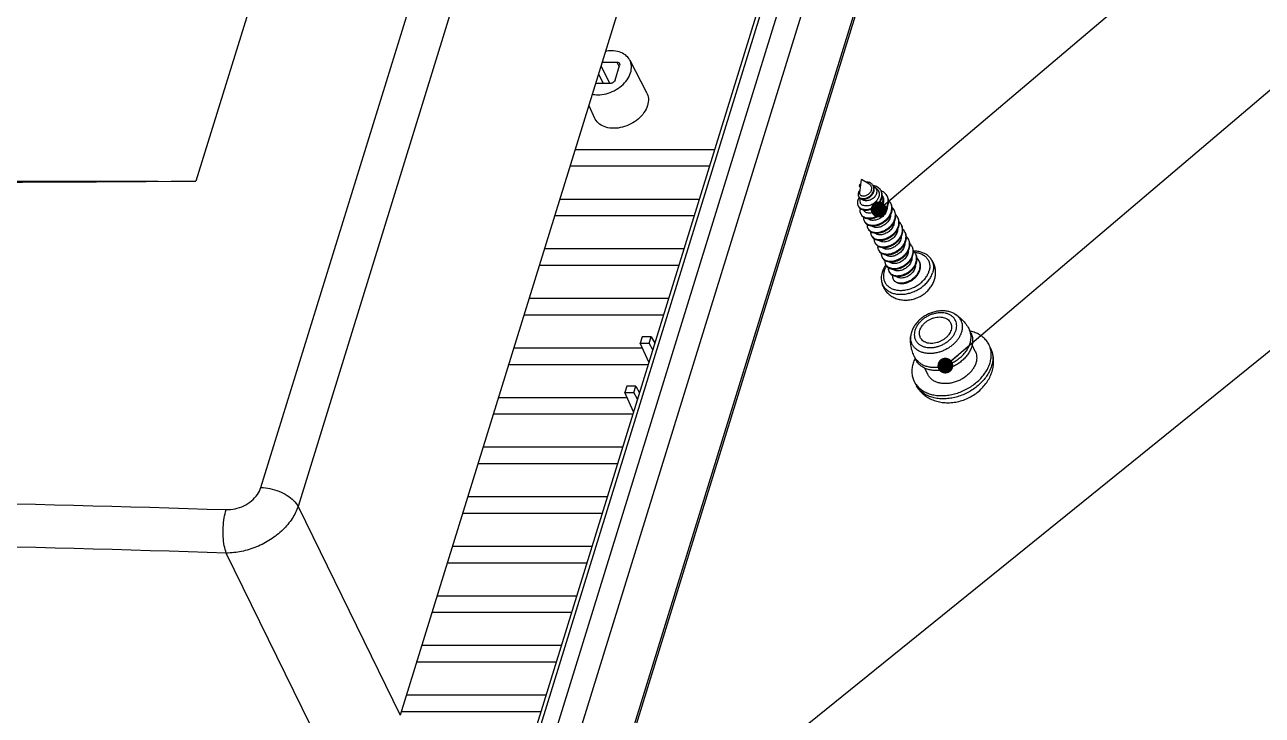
# Model space of a CAD drawing. Extents: x 3002 to 3805, y -1490 to -963.
# Drawn here: x 3200.7 to 3318, y -1424.8 to -1359.4 of the extents above; entities that cross this region are included whole.
import ezdxf

# ---------------------------------------------------------------- set-up
doc = ezdxf.new("R2010")
doc.units = 0
doc.header["$LTSCALE"] = 30.734
doc.layers.get('0').update_dxf_attribs({"linetype": 'CONTINUOUS'})
doc.layers.add('3_ALL_AXES', color=7, linetype='CONTINUOUS')
doc.layers.add('6', color=7, linetype='CONTINUOUS')
doc.layers.add('dim', color=3, linetype='CONTINUOUS', lineweight=9)
doc.styles.get("Standard").update_dxf_attribs({"font": 'txt', "width": 0.8})
doc.dimstyles.get("Standard").update_dxf_attribs({"dimtxt": 0.15625, "dimasz": 0.1875, "dimexe": 0.18, "dimexo": 0.0625, "dimgap": 0.09, "dimtad": 0, "dimtih": 1, "dimtoh": 1, "dimdsep": 46, "dimtxsty": 'Standard', "dimcen": 0.09, "dimadec": 0, "dimazin": 0, "dimtp": 0.01, "dimtm": 0.01, "dimtfac": 1, "dimtofl": 0, "dimtmove": 0, "dimatfit": 3, "dimfxl": 1, "dimtolj": 1, "dimarcsym": 0})

msp = doc.modelspace()

# ---------------------------------------------------------------- linework, layer by layer
at = {"color": 7, "linetype": 'Continuous'}
for p, q in [((3223.098, -1403.22), (3251.291, -1311.989)), ((3254.806, -1313.787), (3226.614, -1405.018)), ((3234.177, -1318.392), (3216.936, -1374.184)), ((3268.602, -1320.315), (3236.309, -1424.816)), ((3069.502, -1374.184), (3213.373, -1374.184)), ((3279.957, -1374.549), (3279.811, -1374.619)), ((3279.811, -1374.619), (3279.846, -1374.689)), ((3279.846, -1374.689), (3279.935, -1374.718)), ((3281.167, -1374.701), (3281.133, -1374.631)), ((3279.736, -1375.622), (3279.77, -1375.692)), ((3279.69, -1376.506), (3279.725, -1376.576)), ((3281.427, -1376.081), (3281.628, -1376.286)), ((3281.56, -1376.951), (3281.787, -1377.338)), ((3281.628, -1376.286), (3281.662, -1376.356)), ((3279.94, -1377.266), (3279.975, -1377.336)), ((3280.276, -1377.95), (3280.31, -1378.02)), ((3281.787, -1377.338), (3281.821, -1377.408)), ((3280.611, -1378.634), (3280.646, -1378.704)), ((3280.947, -1379.318), (3280.981, -1379.388)), ((3281.282, -1380.002), (3281.317, -1380.072)), ((3281.618, -1380.685), (3281.652, -1380.755)), ((3281.953, -1381.369), (3281.988, -1381.439)), ((3282.289, -1382.053), (3282.323, -1382.123)), ((3282.625, -1382.737), (3282.659, -1382.807)), ((3290.401, -1388.596), (3290.249, -1388.285)), ((3290.805, -1390.326), (3290.504, -1389.713)), ((3292.273, -1390.049), (3292.129, -1389.734)), ((3285.194, -1391.151), (3285.042, -1390.84)), ((3286.316, -1392.529), (3286.018, -1391.922)), ((3285.198, -1393.521), (3285.038, -1393.214)), ((3226.614, -1405.018), (3236.309, -1424.816)), ((3229.57, -1429.357), (3219.816, -1409.44))]:
    msp.add_line(p, q, dxfattribs=at)
for centre, radius, start, end in [((3280.944, -1375.887), 1.286, 81.49501, 81.99094), ((3280.619, -1374.884), 0.573, 19.48513, 26.14623), ((3280.945, -1375.878), 1.277, 80.83077, 81.49519), ((3280.607, -1374.888), 0.585, 18.45919, 19.51208), ((3280.969, -1375.235), 0.561, 57.09451, 59.69395), ((3281.393, -1376.342), 1.329, 68.81039, 69.00514), ((3281.395, -1376.339), 1.326, 68.63693, 68.81038), ((3281.146, -1375.468), 0.811, 20.63259, 26.12429), ((3281.404, -1376.316), 1.301, 65.90739, 68.64498), ((3281.483, -1375.825), 0.58, 18.43051, 26.1056), ((3281.599, -1376.042), 0.96, 21.48565, 26.12378), ((3280.183, -1376.265), 0.548, 206.09182, 214.10364), ((3281.929, -1376.715), 0.972, 21.53967, 26.11604), ((3282.275, -1377.393), 0.959, 21.52962, 26.14331), ((3280.493, -1376.996), 0.616, 206.09832, 212.48306), ((3280.489, -1376.998), 0.611, 212.49552, 213.24659), ((3280.823, -1377.682), 0.609, 206.11107, 213.34394), ((3282.607, -1378.079), 0.964, 21.90747, 26.15873), ((3282.612, -1378.077), 0.958, 21.55709, 21.90292), ((3281.17, -1378.359), 0.623, 206.19793, 213.32084), ((3281.507, -1379.043), 0.624, 206.15457, 213.29583), ((3282.935, -1378.766), 0.972, 21.54799, 26.13218), ((3283.272, -1379.449), 0.971, 21.53694, 26.11561), ((3281.504, -1379.045), 0.62, 213.29703, 216.12524), ((3281.834, -1379.732), 0.614, 206.09124, 211.49099), ((3281.832, -1379.733), 0.611, 211.50316, 213.258), ((3283.619, -1380.128), 0.958, 21.53793, 26.15078), ((3283.949, -1380.815), 0.965, 21.48269, 26.1573), ((3282.166, -1380.417), 0.61, 206.12708, 213.35902), ((3282.515, -1381.093), 0.626, 206.20115, 213.30043), ((3282.549, -1381.163), 0.625, 206.19911, 212.68503), ((3282.518, -1381.091), 0.629, 213.28846, 219.73295), ((3282.552, -1381.161), 0.629, 212.67436, 219.73248), ((3282.538, -1381.074), 0.655, 219.7811, 226.10243), ((3284.277, -1381.501), 0.972, 21.54798, 26.1343), ((3282.849, -1381.778), 0.624, 206.15264, 213.29651), ((3282.846, -1381.78), 0.62, 213.2982, 216.00523), ((3283.177, -1382.466), 0.615, 206.09652, 212.24044), ((3283.173, -1382.468), 0.611, 212.25273, 213.24929), ((3284.613, -1382.185), 0.972, 21.54022, 26.11648), ((3288.051, -1388.162), 1.607, 53.06168, 58.98802), ((3290.243, -1390.601), 2.075, 16.58201, 24.67285), ((3286.413, -1390.166), 1.528, 206.17786, 218.89408), ((3290.416, -1390.902), 2.044, 23.24715, 24.69296), ((3286.878, -1392.252), 2.077, 207.59936, 215.69082), ((3286.885, -1392.247), 2.086, 215.68393, 216.1081), ((3287.025, -1392.566), 2.062, 207.59372, 210.31454)]:
    msp.add_arc(centre, radius, start, end, dxfattribs=at)
msp.add_ellipse((4274.886, -1039.68), major_axis=(2217.475, 173.86), ratio=0.1290048, start_param=-2.1555788, end_param=-2.0782311, dxfattribs=at)
for points, start_tangent, end_tangent in [([(3279.972, -1374.429), (3279.905, -1374.485), (3279.847, -1374.553), (3279.811, -1374.619)], (-0.8117057, -0.5840666), (-0.3493775, -0.936982)), ([(3281.133, -1374.631), (3281.069, -1374.53), (3280.976, -1374.435), (3280.864, -1374.361), (3280.737, -1374.309), (3280.601, -1374.28), (3280.463, -1374.273), (3280.439, -1374.274)], (-0.4407142, 0.8976475), (-0.9987472, -0.0500401)), ([(3280.722, -1374.441), (3280.773, -1374.475), (3280.858, -1374.555), (3280.922, -1374.654), (3280.96, -1374.767), (3280.97, -1374.889)], (0.8631943, -0.5048719), (-0.032291, -0.9994785)), ([(3281.874, -1375.111), (3281.837, -1375.044), (3281.712, -1374.887), (3281.551, -1374.762), (3281.36, -1374.671), (3281.149, -1374.617)], (-0.4403663, 0.8978182), (-0.9872208, 0.1593583)), ([(3279.806, -1375.743), (3279.761, -1375.814), (3279.672, -1376.007), (3279.634, -1376.196), (3279.645, -1376.375), (3279.69, -1376.506)], (-0.5653297, -0.824865), (0.4398949, -0.8980493)), ([(3279.89, -1375.037), (3279.825, -1375.118), (3279.745, -1375.257), (3279.705, -1375.394), (3279.705, -1375.522), (3279.736, -1375.622)], (-0.6698718, -0.7424768), (0.439771, -0.89811)), ([(3279.736, -1375.622), (3279.743, -1375.634), (3279.777, -1375.686)], (0.439771, -0.89811), (0.6292061, -0.7772385)), ([(3279.77, -1375.692), (3279.777, -1375.704), (3279.829, -1375.776)], (0.439771, -0.89811), (0.6854901, -0.7280819)), ([(3279.777, -1375.686), (3279.815, -1375.727), (3279.919, -1375.794), (3280.047, -1375.834), (3280.193, -1375.845), (3280.349, -1375.826), (3280.51, -1375.778), (3280.666, -1375.702), (3280.811, -1375.603), (3280.939, -1375.485), (3281.045, -1375.351), (3281.125, -1375.207), (3281.174, -1375.059), (3281.193, -1374.913), (3281.181, -1374.773), (3281.162, -1374.703)], (0.6292061, -0.7772385), (-0.3166355, 0.9485473)), ([(3279.829, -1375.776), (3279.85, -1375.796), (3279.953, -1375.864), (3280.081, -1375.904), (3280.227, -1375.915), (3280.384, -1375.896), (3280.544, -1375.847), (3280.7, -1375.772), (3280.846, -1375.673), (3280.974, -1375.555), (3281.08, -1375.421), (3281.159, -1375.277), (3281.209, -1375.129), (3281.227, -1374.983), (3281.215, -1374.843), (3281.173, -1374.714), (3281.167, -1374.701)], (0.6854901, -0.7280819), (-0.4407142, 0.8976475)), ([(3280.97, -1374.889), (3280.95, -1375.022), (3280.899, -1375.157), (3280.82, -1375.283), (3280.72, -1375.393), (3280.601, -1375.487), (3280.469, -1375.558), (3280.336, -1375.603), (3280.208, -1375.621), (3280.091, -1375.612), (3279.991, -1375.575), (3279.916, -1375.516), (3279.869, -1375.434), (3279.856, -1375.338), (3279.858, -1375.307)], (-0.032291, -0.9994785), (0.1291911, 0.9916197)), ([(3280.019, -1375.89), (3280.07, -1375.925), (3280.213, -1375.989), (3280.378, -1376.02), (3280.558, -1376.018), (3280.743, -1375.982), (3280.925, -1375.914), (3281.093, -1375.818), (3281.24, -1375.698), (3281.359, -1375.56), (3281.443, -1375.411), (3281.488, -1375.258), (3281.493, -1375.11), (3281.456, -1374.973), (3281.38, -1374.855)], (0.7882927, -0.6153005), (-0.6613433, 0.7500834)), ([(3282.033, -1375.642), (3282.043, -1375.674), (3282.064, -1375.84), (3282.04, -1376.016), (3281.974, -1376.193), (3281.866, -1376.364), (3281.723, -1376.522), (3281.55, -1376.66), (3281.354, -1376.773), (3281.144, -1376.855), (3280.929, -1376.903), (3280.717, -1376.916), (3280.697, -1376.915)], (0.3162156, -0.9486874), (-0.9989562, 0.0456793)), ([(3281.38, -1374.855), (3281.274, -1374.764)], (-0.6613433, 0.7500834), (-0.8395364, 0.5433034)), ([(3281.42, -1374.862), (3281.482, -1374.913), (3281.592, -1375.045), (3281.666, -1375.199), (3281.699, -1375.369), (3281.691, -1375.55), (3281.641, -1375.734), (3281.552, -1375.913), (3281.427, -1376.081)], (0.8016601, -0.5977802), (-0.660444, -0.7508753)), ([(3282.038, -1375.64), (3282.075, -1375.728), (3282.113, -1375.905), (3282.11, -1376.092), (3282.068, -1376.283), (3281.988, -1376.47), (3281.873, -1376.648), (3281.728, -1376.81), (3281.56, -1376.951)], (0.4405014, -0.8977519), (-0.8102623, -0.5860674)), ([(3281.628, -1376.286), (3281.778, -1376.082), (3281.885, -1375.865), (3281.946, -1375.645), (3281.957, -1375.429), (3281.92, -1375.227), (3281.905, -1375.182)], (0.6554006, 0.7552814), (-0.3524027, 0.9358485)), ([(3281.662, -1376.356), (3281.812, -1376.152), (3281.919, -1375.935), (3281.98, -1375.715), (3281.993, -1375.569)], (0.6554006, 0.7552814), (0.0153331, 0.9998824)), ([(3281.787, -1377.338), (3282.015, -1377.158), (3282.212, -1376.95), (3282.371, -1376.721), (3282.484, -1376.479), (3282.547, -1376.233), (3282.559, -1375.99), (3282.516, -1375.759), (3282.492, -1375.69)], (0.8267925, 0.562507), (-0.3662904, 0.9305006)), ([(3281.821, -1377.408), (3282.049, -1377.228), (3282.247, -1377.02), (3282.405, -1376.791), (3282.518, -1376.549), (3282.582, -1376.302), (3282.593, -1376.06), (3282.551, -1375.829), (3282.495, -1375.689)], (0.8267925, 0.562507), (-0.4403445, 0.8978289)), ([(3281.993, -1375.569), (3281.992, -1375.499), (3281.955, -1375.297), (3281.909, -1375.181)], (0.0153331, 0.9998824), (-0.4403663, 0.8978182)), ([(3282.461, -1375.619), (3282.423, -1375.549), (3282.281, -1375.365), (3282.095, -1375.215), (3281.935, -1375.129)], (-0.4403445, 0.8978289), (-0.9128277, 0.408345)), ([(3279.725, -1376.576), (3279.739, -1376.604), (3279.845, -1376.739), (3279.991, -1376.843), (3280.171, -1376.911), (3280.232, -1376.925)], (0.4398949, -0.8980493), (0.9826292, -0.1855796)), ([(3279.729, -1376.573), (3279.811, -1376.669), (3279.957, -1376.773), (3280.137, -1376.841), (3280.343, -1376.872), (3280.566, -1376.863), (3280.798, -1376.815), (3281.029, -1376.73), (3281.25, -1376.61), (3281.452, -1376.46), (3281.628, -1376.286)], (0.56025, -0.8283236), (0.6554006, 0.7552814)), ([(3279.902, -1376.78), (3279.876, -1376.957), (3279.898, -1377.152), (3279.94, -1377.266)], (-0.2487236, -0.9685745), (0.4400735, -0.8979618)), ([(3281.427, -1376.081), (3281.272, -1376.231), (3281.092, -1376.358), (3280.898, -1376.455), (3280.7, -1376.517), (3280.507, -1376.543), (3280.324, -1376.533), (3280.163, -1376.487), (3280.035, -1376.409), (3279.943, -1376.302), (3279.899, -1376.201)], (-0.660444, -0.7508753), (-0.2731574, 0.9619693)), ([(3281.56, -1376.951), (3281.366, -1377.07), (3281.161, -1377.158), (3280.957, -1377.21), (3280.765, -1377.225), (3280.589, -1377.205), (3280.436, -1377.15), (3280.316, -1377.065), (3280.233, -1376.955), (3280.229, -1376.947)], (-0.8102623, -0.5860674), (-0.4400271, 0.8979845)), ([(3280.232, -1376.925), (3280.377, -1376.942), (3280.601, -1376.933), (3280.833, -1376.885), (3281.064, -1376.8), (3281.284, -1376.68), (3281.486, -1376.53), (3281.662, -1376.356)], (0.9826292, -0.1855796), (0.6554006, 0.7552814)), ([(3280.31, -1378.02), (3280.318, -1378.037), (3280.433, -1378.19), (3280.594, -1378.311), (3280.797, -1378.392), (3281.031, -1378.431), (3281.289, -1378.424), (3281.559, -1378.371), (3281.83, -1378.274), (3282.091, -1378.135), (3282.332, -1377.959), (3282.543, -1377.751), (3282.715, -1377.52), (3282.841, -1377.274), (3282.916, -1377.02), (3282.936, -1376.769), (3282.901, -1376.529), (3282.835, -1376.357)], (0.4400602, -0.8979683), (-0.4402554, 0.8978726)), ([(3280.314, -1378.017), (3280.398, -1378.12), (3280.56, -1378.241), (3280.762, -1378.322), (3280.997, -1378.361), (3281.255, -1378.354), (3281.524, -1378.301), (3281.795, -1378.204), (3282.057, -1378.065), (3282.297, -1377.889), (3282.508, -1377.681), (3282.68, -1377.45), (3282.807, -1377.204), (3282.881, -1376.95), (3282.902, -1376.699), (3282.866, -1376.459), (3282.832, -1376.358)], (0.549068, -0.8357777), (-0.3672018, 0.9301413)), ([(3282.429, -1376.869), (3282.363, -1377.07), (3282.256, -1377.264), (3282.112, -1377.445), (3281.94, -1377.601), (3281.748, -1377.729), (3281.544, -1377.825), (3281.336, -1377.885), (3281.136, -1377.908), (3280.951, -1377.894), (3280.792, -1377.844), (3280.664, -1377.761), (3280.642, -1377.739)], (-0.2142496, -0.9767789), (-0.6980914, 0.7160087)), ([(3282.451, -1376.7), (3282.429, -1376.869)], (-0.0342552, -0.9994131), (-0.2142496, -0.9767789)), ([(3282.801, -1376.287), (3282.776, -1376.239), (3282.634, -1376.046), (3282.586, -1375.999)], (-0.4402554, 0.8978726), (-0.7311179, 0.6822511)), ([(3283.137, -1376.971), (3283.012, -1376.777), (3282.93, -1376.69)], (-0.4406356, 0.897686), (-0.7236628, 0.6901537)), ([(3279.975, -1377.336), (3280.008, -1377.396), (3280.136, -1377.542), (3280.309, -1377.652), (3280.52, -1377.723), (3280.762, -1377.75), (3281.024, -1377.731), (3281.295, -1377.666), (3281.564, -1377.557), (3281.821, -1377.408)], (0.4400735, -0.8979618), (0.8267925, 0.562507)), ([(3279.978, -1377.333), (3280.101, -1377.472), (3280.274, -1377.582), (3280.486, -1377.653), (3280.728, -1377.68), (3280.989, -1377.661), (3281.261, -1377.596), (3281.53, -1377.487), (3281.787, -1377.338)], (0.5482375, -0.8363227), (0.8267925, 0.562507)), ([(3280.214, -1377.593), (3280.222, -1377.786), (3280.276, -1377.95)], (-0.0942917, -0.9955446), (0.4400602, -0.8979683)), ([(3280.646, -1378.704), (3280.733, -1378.836), (3280.883, -1378.966), (3281.075, -1379.058), (3281.302, -1379.109), (3281.555, -1379.114), (3281.822, -1379.073), (3282.094, -1378.987), (3282.359, -1378.859), (3282.606, -1378.692), (3282.826, -1378.493), (3283.009, -1378.267), (3283.148, -1378.024), (3283.237, -1377.771), (3283.272, -1377.518), (3283.251, -1377.274), (3283.175, -1377.048), (3283.171, -1377.04)], (0.4411942, -0.8974117), (-0.4406356, 0.897686)), ([(3280.65, -1378.701), (3280.699, -1378.766), (3280.849, -1378.896), (3281.041, -1378.988), (3281.268, -1379.039), (3281.52, -1379.044), (3281.788, -1379.003), (3282.06, -1378.918), (3282.325, -1378.789), (3282.572, -1378.622), (3282.792, -1378.423), (3282.975, -1378.197), (3283.114, -1377.954), (3283.202, -1377.701), (3283.237, -1377.448), (3283.217, -1377.205), (3283.168, -1377.041)], (0.5491049, -0.8357534), (-0.3672147, 0.9301362)), ([(3282.765, -1377.553), (3282.699, -1377.753), (3282.593, -1377.946), (3282.453, -1378.123), (3282.284, -1378.279), (3282.091, -1378.408), (3281.886, -1378.506), (3281.68, -1378.567), (3281.482, -1378.592), (3281.294, -1378.579), (3281.131, -1378.529), (3281.002, -1378.447), (3280.979, -1378.425)], (-0.2142496, -0.9767789), (-0.7030913, 0.7110996)), ([(3281.787, -1379.731), (3282.052, -1379.702), (3282.324, -1379.628), (3282.591, -1379.511), (3282.844, -1379.354), (3283.072, -1379.162), (3283.266, -1378.943), (3283.417, -1378.703), (3283.52, -1378.452), (3283.569, -1378.198), (3283.563, -1377.951), (3283.503, -1377.725)], (0.9997736, 0.0212791), (-0.3674291, 0.9300515)), ([(3281.822, -1379.801), (3282.086, -1379.772), (3282.358, -1379.698), (3282.626, -1379.581), (3282.879, -1379.424), (3283.107, -1379.232), (3283.3, -1379.012), (3283.451, -1378.773), (3283.554, -1378.522), (3283.603, -1378.268), (3283.597, -1378.021), (3283.536, -1377.79), (3283.507, -1377.724)], (0.9997736, 0.0212791), (-0.4407969, 0.8976069)), ([(3282.786, -1377.387), (3282.765, -1377.553)], (-0.0377379, -0.9992877), (-0.2142496, -0.9767789)), ([(3283.121, -1378.076), (3283.1, -1378.237)], (-0.0440718, -0.9990284), (-0.2142496, -0.9767789)), ([(3283.472, -1377.654), (3283.386, -1377.511), (3283.263, -1377.371)], (-0.4407969, 0.8976069), (-0.7259034, 0.6877967)), ([(3283.808, -1378.338), (3283.757, -1378.247), (3283.605, -1378.061), (3283.599, -1378.055)], (-0.4404465, 0.8977789), (-0.7256971, 0.6880143)), ([(3280.55, -1378.281), (3280.55, -1378.419), (3280.598, -1378.605), (3280.611, -1378.634)], (-0.0883698, -0.9960877), (0.4411942, -0.8974117)), ([(3280.885, -1378.97), (3280.882, -1379.05), (3280.916, -1379.242), (3280.947, -1379.318)], (-0.0824903, -0.9965919), (0.4407885, -0.897611)), ([(3281.317, -1380.071), (3281.345, -1380.122), (3281.469, -1380.27), (3281.64, -1380.382), (3281.85, -1380.455), (3282.09, -1380.484), (3282.351, -1380.468), (3282.622, -1380.406), (3282.892, -1380.3), (3283.15, -1380.152), (3283.385, -1379.969), (3283.588, -1379.756), (3283.752, -1379.521), (3283.867, -1379.273), (3283.931, -1379.019), (3283.94, -1378.769), (3283.893, -1378.533), (3283.842, -1378.408)], (0.4399425, -0.898026), (-0.4404465, 0.8977789)), ([(3281.839, -1379.275), (3281.67, -1379.269), (3281.517, -1379.233), (3281.388, -1379.169), (3281.318, -1379.112)], (-0.998624, -0.0524415), (-0.709771, 0.7044325)), ([(3281.32, -1380.068), (3281.435, -1380.2), (3281.606, -1380.312), (3281.815, -1380.385), (3282.056, -1380.414), (3282.317, -1380.398), (3282.587, -1380.336), (3282.857, -1380.23), (3283.115, -1380.082), (3283.351, -1379.899), (3283.554, -1379.687), (3283.717, -1379.452), (3283.833, -1379.203), (3283.897, -1378.949), (3283.906, -1378.699), (3283.859, -1378.463), (3283.839, -1378.409)], (0.5483786, -0.8362302), (-0.3672723, 0.9301135)), ([(3283.436, -1378.92), (3283.369, -1379.123), (3283.259, -1379.321), (3283.113, -1379.502), (3282.941, -1379.657), (3282.749, -1379.784), (3282.542, -1379.88), (3282.333, -1379.939), (3282.134, -1379.96), (3281.952, -1379.944), (3281.794, -1379.893), (3281.667, -1379.809), (3281.649, -1379.791)], (-0.2142496, -0.9767789), (-0.699033, 0.7150894)), ([(3281.656, -1380.752), (3281.733, -1380.848), (3281.892, -1380.97), (3282.092, -1381.054), (3282.325, -1381.095), (3282.582, -1381.091), (3282.851, -1381.04), (3283.122, -1380.946), (3283.384, -1380.809), (3283.627, -1380.635), (3283.84, -1380.429), (3284.014, -1380.199), (3284.143, -1379.953), (3284.221, -1379.7), (3284.244, -1379.448), (3284.212, -1379.207), (3284.175, -1379.093)], (0.5491664, -0.835713), (-0.3671743, 0.9301521)), ([(3283.1, -1378.237), (3283.036, -1378.433), (3282.932, -1378.625), (3282.793, -1378.802), (3282.629, -1378.955), (3282.442, -1379.084), (3282.239, -1379.183), (3282.034, -1379.247), (3281.839, -1379.275)], (-0.2142496, -0.9767789), (-0.998624, -0.0524415)), ([(3282.295, -1381.158), (3282.36, -1381.165), (3282.616, -1381.161), (3282.885, -1381.11), (3283.157, -1381.016), (3283.419, -1380.879), (3283.661, -1380.705), (3283.874, -1380.499), (3284.048, -1380.269), (3284.177, -1380.023), (3284.255, -1379.77), (3284.279, -1379.518), (3284.246, -1379.277), (3284.178, -1379.092)], (0.9919722, -0.1264561), (-0.4402648, 0.897868)), ([(3283.456, -1378.772), (3283.436, -1378.92)], (-0.0570887, -0.9983691), (-0.2142496, -0.9767789)), ([(3284.143, -1379.022), (3284.125, -1378.985), (3283.985, -1378.791), (3283.94, -1378.744)], (-0.4402648, 0.897868), (-0.7211066, 0.6928242)), ([(3280.981, -1379.388), (3281.037, -1379.48), (3281.175, -1379.619), (3281.356, -1379.722), (3281.575, -1379.783), (3281.822, -1379.801)], (0.4407885, -0.897611), (0.9997736, 0.0212791)), ([(3281.003, -1379.41), (3281.14, -1379.549), (3281.322, -1379.652), (3281.541, -1379.713), (3281.787, -1379.731)], (0.5895732, -0.8077149), (0.9997736, 0.0212791)), ([(3281.221, -1379.647), (3281.218, -1379.681), (3281.237, -1379.877), (3281.282, -1380.002)], (-0.0905472, -0.9958922), (0.4399425, -0.898026)), ([(3281.557, -1380.328), (3281.562, -1380.511), (3281.618, -1380.685)], (-0.0933043, -0.9956376), (0.4403065, -0.8978475)), ([(3283.771, -1379.604), (3283.706, -1379.805), (3283.599, -1379.998), (3283.456, -1380.178), (3283.285, -1380.334), (3283.093, -1380.463), (3282.889, -1380.559), (3282.682, -1380.62), (3282.483, -1380.643), (3282.296, -1380.629), (3282.136, -1380.579), (3282.008, -1380.498), (3281.984, -1380.475)], (-0.2142496, -0.9767789), (-0.6987466, 0.7153693)), ([(3282.068, -1381.563), (3282.216, -1381.695), (3282.406, -1381.789), (3282.631, -1381.842), (3282.882, -1381.85), (3283.149, -1381.812), (3283.421, -1381.729), (3283.686, -1381.603), (3283.935, -1381.438), (3284.157, -1381.24), (3284.342, -1381.015), (3284.484, -1380.773), (3284.575, -1380.521), (3284.613, -1380.268), (3284.596, -1380.023), (3284.523, -1379.795), (3284.513, -1379.776)], (0.6392895, -0.7689662), (-0.4407432, 0.8976333)), ([(3282.083, -1381.546), (3282.181, -1381.625), (3282.371, -1381.719), (3282.597, -1381.772), (3282.848, -1381.78), (3283.115, -1381.742), (3283.387, -1381.659), (3283.652, -1381.533), (3283.901, -1381.368), (3284.122, -1381.17), (3284.308, -1380.945), (3284.449, -1380.703), (3284.541, -1380.451), (3284.579, -1380.198), (3284.561, -1379.953), (3284.51, -1379.776)], (0.7200923, -0.6938783), (-0.3672933, 0.9301052)), ([(3284.107, -1380.288), (3284.045, -1380.479), (3283.946, -1380.665), (3283.816, -1380.835), (3283.659, -1380.986), (3283.48, -1381.116), (3283.286, -1381.218), (3283.087, -1381.287), (3282.896, -1381.322), (3282.712, -1381.324), (3282.545, -1381.292), (3282.404, -1381.227), (3282.323, -1381.161)], (-0.2142496, -0.9767789), (-0.706582, 0.7076311)), ([(3282.323, -1382.123), (3282.389, -1382.228), (3282.529, -1382.363), (3282.713, -1382.463), (3282.933, -1382.521), (3283.18, -1382.535), (3283.444, -1382.504), (3283.715, -1382.428), (3283.981, -1382.309), (3284.232, -1382.15), (3284.458, -1381.958), (3284.649, -1381.739), (3284.798, -1381.5), (3284.898, -1381.25), (3284.946, -1380.997), (3284.939, -1380.751), (3284.876, -1380.521), (3284.849, -1380.459)], (0.4410344, -0.8974902), (-0.4408036, 0.8976036)), ([(3282.344, -1382.144), (3282.481, -1382.283), (3282.662, -1382.386), (3282.88, -1382.448), (3283.126, -1382.466), (3283.39, -1382.438), (3283.661, -1382.365), (3283.929, -1382.248), (3284.182, -1382.092), (3284.41, -1381.901), (3284.604, -1381.683), (3284.756, -1381.444), (3284.86, -1381.194), (3284.911, -1380.94), (3284.906, -1380.693), (3284.846, -1380.461)], (0.5878789, -0.808949), (-0.3661385, 0.9305604)), ([(3283.793, -1379.441), (3283.771, -1379.604)], (-0.0402074, -0.9991914), (-0.2142496, -0.9767789)), ([(3284.128, -1380.123), (3284.107, -1380.288)], (-0.0383633, -0.9992639), (-0.2142496, -0.9767789)), ([(3284.479, -1379.706), (3284.362, -1379.523), (3284.272, -1379.425)], (-0.4407432, 0.8976333), (-0.7242353, 0.689553)), ([(3284.814, -1380.389), (3284.733, -1380.253), (3284.605, -1380.106)], (-0.4407689, 0.8976206), (-0.7259305, 0.6877681)), ([(3281.652, -1380.755), (3281.656, -1380.762), (3281.767, -1380.918), (3281.926, -1381.04), (3282.127, -1381.124), (3282.295, -1381.158)], (0.4403065, -0.8978475), (0.9919722, -0.1264561)), ([(3281.892, -1381.018), (3281.891, -1381.144), (3281.936, -1381.33), (3281.953, -1381.369)], (-0.0866186, -0.9962415), (0.4413101, -0.8973547)), ([(3282.227, -1381.703), (3282.225, -1381.785), (3282.257, -1381.976), (3282.289, -1382.053)], (-0.0843018, -0.9964403), (0.4407651, -0.8976225)), ([(3284.442, -1380.972), (3284.376, -1381.174), (3284.267, -1381.371), (3284.122, -1381.551), (3283.951, -1381.706), (3283.757, -1381.834), (3283.547, -1381.931), (3283.338, -1381.99), (3283.141, -1382.011), (3282.958, -1381.995), (3282.798, -1381.943), (3282.672, -1381.859), (3282.658, -1381.845)], (-0.2142496, -0.9767789), (-0.704486, 0.7097179)), ([(3282.659, -1382.807), (3282.71, -1382.892), (3282.844, -1383.032), (3283.023, -1383.136), (3283.239, -1383.2), (3283.483, -1383.22), (3283.746, -1383.194), (3284.016, -1383.124), (3284.283, -1383.01), (3284.537, -1382.857), (3284.766, -1382.668), (3284.962, -1382.452), (3285.117, -1382.215), (3285.224, -1381.966), (3285.279, -1381.713), (3285.278, -1381.466), (3285.223, -1381.233), (3285.184, -1381.143)], (0.4406255, -0.897691), (-0.4406694, 0.8976695)), ([(3282.662, -1382.803), (3282.783, -1382.94), (3282.955, -1383.051), (3283.166, -1383.122), (3283.407, -1383.15), (3283.668, -1383.132), (3283.939, -1383.068), (3284.208, -1382.961), (3284.465, -1382.812), (3284.699, -1382.629), (3284.901, -1382.415), (3285.063, -1382.18), (3285.177, -1381.932), (3285.24, -1381.678), (3285.247, -1381.429), (3285.199, -1381.193), (3285.181, -1381.144)], (0.5482724, -0.8362998), (-0.3672664, 0.9301158)), ([(3284.778, -1381.655), (3284.712, -1381.857), (3284.603, -1382.053), (3284.457, -1382.235), (3284.285, -1382.39), (3284.094, -1382.517), (3283.888, -1382.613), (3283.679, -1382.673), (3283.48, -1382.695), (3283.296, -1382.679), (3283.138, -1382.629), (3283.011, -1382.546), (3282.992, -1382.527)], (-0.2142496, -0.9767789), (-0.701023, 0.7131387)), ([(3284.464, -1380.814), (3284.442, -1380.972)], (-0.0464135, -0.9989223), (-0.2142496, -0.9767789)), ([(3284.799, -1381.506), (3284.778, -1381.655)], (-0.0558294, -0.9984403), (-0.2142496, -0.9767789)), ([(3285.15, -1381.073), (3285.097, -1380.979), (3284.944, -1380.793), (3284.94, -1380.79)], (-0.4404742, 0.8977653), (-0.7262597, 0.6874204)), ([(3285.486, -1381.757), (3285.459, -1381.706), (3285.317, -1381.514), (3285.282, -1381.479)], (-0.440259, 0.8978708), (-0.7212672, 0.6926569)), ([(3282.563, -1382.384), (3282.56, -1382.425), (3282.581, -1382.62), (3282.625, -1382.737)], (-0.0887035, -0.9960581), (0.440041, -0.8979777)), ([(3283.088, -1383.595), (3283.251, -1383.714), (3283.454, -1383.794), (3283.689, -1383.831), (3283.946, -1383.823), (3284.216, -1383.769), (3284.486, -1383.671), (3284.747, -1383.531), (3284.987, -1383.355), (3285.197, -1383.147), (3285.368, -1382.916), (3285.493, -1382.67), (3285.567, -1382.416), (3285.586, -1382.166), (3285.55, -1381.926), (3285.517, -1381.828)], (0.7163832, -0.697707), (-0.3672071, 0.9301392)), ([(3285.114, -1382.339), (3285.048, -1382.54), (3284.942, -1382.732), (3284.8, -1382.91), (3284.631, -1383.066), (3284.438, -1383.196), (3284.234, -1383.293), (3284.028, -1383.354), (3283.829, -1383.378), (3283.642, -1383.365), (3283.48, -1383.316), (3283.352, -1383.234), (3283.327, -1383.21)], (-0.2142496, -0.9767789), (-0.6997573, 0.7143807)), ([(3283.786, -1383.904), (3284.047, -1383.884), (3284.317, -1383.819), (3284.585, -1383.711), (3284.841, -1383.562), (3285.074, -1383.378), (3285.275, -1383.165), (3285.435, -1382.93), (3285.549, -1382.682), (3285.61, -1382.429), (3285.617, -1382.181), (3285.569, -1381.946), (3285.52, -1381.827)], (0.9999143, -0.0130896), (-0.4404813, 0.8977618)), ([(3285.135, -1382.183), (3285.114, -1382.339)], (-0.0485276, -0.9988218), (-0.2142496, -0.9767789)), ([(3283.088, -1383.595), (3283.017, -1383.408), (3282.998, -1383.209), (3283.004, -1383.127)], (-0.4705754, 0.8823598), (0.1220533, 0.9925235)), ([(3283.088, -1383.595), (3283.142, -1383.647), (3283.201, -1383.695), (3283.267, -1383.74), (3283.342, -1383.781), (3283.427, -1383.819), (3283.527, -1383.854), (3283.645, -1383.883), (3283.786, -1383.904)], (0.6902349, -0.7235853), (0.9956025, -0.0936789)), ([(3288.879, -1386.784), (3288.571, -1386.634), (3288.224, -1386.532), (3287.847, -1386.483), (3287.455, -1386.489), (3287.058, -1386.55), (3286.665, -1386.661), (3286.287, -1386.821), (3285.931, -1387.025), (3285.606, -1387.267), (3285.32, -1387.543), (3285.08, -1387.847), (3284.892, -1388.169), (3284.762, -1388.503)], (-0.8565333, 0.5160918), (-0.28556, -0.9583608)), ([(3288.981, -1388.304), (3289.036, -1388.033), (3289.036, -1387.769), (3288.981, -1387.52), (3288.874, -1387.294), (3288.715, -1387.094), (3288.51, -1386.927), (3288.264, -1386.8), (3287.986, -1386.714), (3287.682, -1386.672), (3287.362, -1386.675), (3287.032, -1386.723), (3286.703, -1386.814), (3286.383, -1386.945), (3286.079, -1387.115), (3285.802, -1387.317), (3285.559, -1387.545), (3285.355, -1387.796), (3285.197, -1388.062), (3285.089, -1388.335)], (0.28556, 0.9583608), (-0.28556, -0.9583608)), ([(3285.558, -1388.331), (3285.645, -1388.114), (3285.775, -1387.902), (3285.942, -1387.703), (3286.143, -1387.524), (3286.371, -1387.367), (3286.621, -1387.24), (3286.883, -1387.145), (3287.148, -1387.087), (3287.41, -1387.066), (3287.66, -1387.083), (3287.891, -1387.138), (3288.097, -1387.228), (3288.27, -1387.351), (3288.406, -1387.504), (3288.471, -1387.614)], (0.28556, 0.9583608), (0.4413347, -0.8973425)), ([(3288.879, -1386.784), (3289.291, -1387.075), (3289.662, -1387.425), (3289.984, -1387.832), (3290.249, -1388.285)], (0.8565333, -0.5160918), (0.4405427, -0.8977317)), ([(3289.017, -1386.877), (3289.203, -1387.043), (3289.389, -1387.289), (3289.508, -1387.549), (3289.573, -1387.859), (3289.57, -1388.174), (3289.505, -1388.495)], (0.7990942, -0.6012059), (-0.28556, -0.9583608)), ([(3284.762, -1388.503), (3284.732, -1388.615), (3284.709, -1388.728), (3284.692, -1388.839)], (-0.28556, -0.9583608), (-0.1158475, -0.993267)), ([(3285.089, -1388.335), (3285.034, -1388.606), (3285.034, -1388.87), (3285.089, -1389.119), (3285.196, -1389.345), (3285.355, -1389.545), (3285.56, -1389.711), (3285.806, -1389.839), (3286.084, -1389.925), (3286.388, -1389.967), (3286.709, -1389.964), (3287.038, -1389.916), (3287.367, -1389.825), (3287.688, -1389.693), (3287.991, -1389.524), (3288.268, -1389.322), (3288.511, -1389.094), (3288.715, -1388.843), (3288.873, -1388.577), (3288.981, -1388.304)], (-0.28556, -0.9583608), (0.28556, 0.9583608)), ([(3285.598, -1389.024), (3285.569, -1388.957), (3285.519, -1388.76), (3285.515, -1388.549), (3285.558, -1388.331)], (-0.4401022, 0.8979477), (0.28556, 0.9583608)), ([(3289.505, -1388.495), (3289.39, -1388.792), (3289.234, -1389.071), (3289.043, -1389.331), (3288.817, -1389.574), (3288.555, -1389.8), (3288.255, -1390.009), (3287.944, -1390.181), (3287.6, -1390.328), (3287.249, -1390.435), (3286.892, -1390.503), (3286.53, -1390.528)], (-0.28556, -0.9583608), (-0.9999682, -0.0079768)), ([(3288.512, -1388.308), (3288.425, -1388.526), (3288.295, -1388.737), (3288.127, -1388.936), (3287.927, -1389.116), (3287.699, -1389.272), (3287.451, -1389.399), (3287.19, -1389.493), (3286.924, -1389.552), (3286.662, -1389.573)], (-0.28556, -0.9583608), (-0.9999682, -0.0079768)), ([(3288.471, -1387.614), (3288.5, -1387.681), (3288.551, -1387.878), (3288.555, -1388.089), (3288.512, -1388.308)], (0.4413347, -0.8973425), (-0.28556, -0.9583608)), ([(3290.323, -1389.541), (3290.393, -1389.206), (3290.404, -1388.892), (3290.362, -1388.601), (3290.27, -1388.33), (3290.249, -1388.285)], (0.28556, 0.9583608), (-0.4404421, 0.897781)), ([(3292.129, -1389.734), (3292.127, -1389.73), (3291.92, -1389.379), (3291.645, -1389.07), (3291.308, -1388.809), (3290.915, -1388.601), (3290.473, -1388.451), (3290.317, -1388.414)], (-0.4177743, 0.9085509), (-0.9784418, 0.2065226)), ([(3290.401, -1388.596), (3290.491, -1388.823), (3290.553, -1389.151), (3290.548, -1389.497), (3290.475, -1389.852)], (0.4404324, -0.8977858), (-0.28556, -0.9583608)), ([(3285.042, -1390.84), (3284.847, -1390.362), (3284.722, -1389.859), (3284.67, -1389.347), (3284.692, -1388.839)], (-0.4405427, 0.8977317), (0.1158475, 0.993267)), ([(3286.53, -1390.528), (3286.183, -1390.508), (3285.856, -1390.444), (3285.552, -1390.333), (3285.279, -1390.176), (3285.058, -1389.985), (3284.872, -1389.739), (3284.753, -1389.478), (3284.688, -1389.169), (3284.691, -1388.853), (3284.692, -1388.839)], (-0.9999682, -0.0079768), (0.1158706, 0.9932643)), ([(3286.662, -1389.573), (3286.41, -1389.556), (3286.178, -1389.501), (3285.973, -1389.411), (3285.799, -1389.287), (3285.663, -1389.134), (3285.598, -1389.024)], (-0.9999682, -0.0079768), (-0.4401022, 0.8979477)), ([(3286.968, -1391.834), (3287.375, -1391.806), (3287.789, -1391.727), (3288.207, -1391.596), (3288.623, -1391.413), (3289.003, -1391.192), (3289.379, -1390.91), (3289.689, -1390.613), (3289.971, -1390.261), (3290.181, -1389.903), (3290.323, -1389.541)], (0.9999682, 0.0079768), (0.28556, 0.9583608)), ([(3290.475, -1389.852), (3290.336, -1390.208), (3290.135, -1390.556), (3289.876, -1390.886), (3289.566, -1391.192), (3289.212, -1391.465), (3288.824, -1391.699), (3288.411, -1391.888), (3287.982, -1392.027), (3287.549, -1392.114), (3287.121, -1392.145)], (-0.28556, -0.9583608), (-0.9999682, -0.0079768)), ([(3285.103, -1390.97), (3285.082, -1391.015), (3284.913, -1391.457)], (-0.4361455, -0.8998762), (-0.28556, -0.9583608)), ([(3290.805, -1390.326), (3290.882, -1390.521), (3290.936, -1390.804), (3290.931, -1391.102), (3290.869, -1391.409)], (0.4404397, -0.8977822), (-0.28556, -0.9583608)), ([(3292.207, -1391.398), (3292.301, -1390.958), (3292.319, -1390.527), (3292.261, -1390.115), (3292.232, -1390.008)], (0.28556, 0.9583608), (-0.2856865, 0.9583231)), ([(3292.405, -1392.208), (3292.507, -1391.754), (3292.543, -1391.27), (3292.505, -1390.801), (3292.395, -1390.353), (3292.273, -1390.049)], (0.2854983, 0.9583792), (-0.423911, 0.9057039)), ([(3292.294, -1390.096), (3292.405, -1390.429), (3292.464, -1390.841), (3292.446, -1391.27), (3292.352, -1391.709)], (0.3947106, -0.9188055), (-0.28556, -0.9583608)), ([(3284.913, -1391.457), (3284.819, -1391.897), (3284.801, -1392.328), (3284.86, -1392.74), (3284.994, -1393.125), (3285.038, -1393.214)], (-0.28556, -0.9583608), (0.4631216, -0.8862948)), ([(3287.121, -1392.145), (3286.71, -1392.12), (3286.326, -1392.04), (3285.979, -1391.907), (3285.676, -1391.724), (3285.426, -1391.495), (3285.234, -1391.226), (3285.194, -1391.151)], (-0.9999682, -0.0079768), (-0.4404324, 0.8977858)), ([(3285.198, -1393.521), (3285.371, -1393.813), (3285.664, -1394.178), (3286.019, -1394.497), (3286.432, -1394.764), (3286.896, -1394.972), (3287.405, -1395.115), (3287.949, -1395.187), (3288.519, -1395.183), (3289.101, -1395.1), (3289.678, -1394.938), (3290.234, -1394.699), (3290.754, -1394.392), (3291.225, -1394.023), (3291.633, -1393.605), (3291.97, -1393.15), (3292.231, -1392.671), (3292.404, -1392.208)], (0.4570293, -0.8894516), (0.2856104, 0.9583458)), ([(3285.224, -1391.126), (3285.364, -1391.278), (3285.6, -1391.467), (3285.891, -1391.627), (3286.217, -1391.742), (3286.576, -1391.812), (3286.968, -1391.834)], (0.6274673, -0.7786429), (0.9999682, 0.0079768)), ([(3287.638, -1394.522), (3288.167, -1394.486), (3288.704, -1394.388), (3289.238, -1394.23), (3289.757, -1394.014), (3290.252, -1393.747), (3290.713, -1393.432), (3291.13, -1393.076), (3291.494, -1392.687), (3291.799, -1392.272), (3292.039, -1391.84), (3292.207, -1391.398)], (0.9999682, 0.0079768), (0.28556, 0.9583608)), ([(3292.352, -1391.709), (3292.184, -1392.149), (3291.945, -1392.58), (3291.641, -1392.994), (3291.277, -1393.383), (3290.861, -1393.738), (3290.401, -1394.052), (3289.906, -1394.32), (3289.388, -1394.534), (3288.855, -1394.692), (3288.32, -1394.79), (3287.793, -1394.825)], (-0.28556, -0.9583608), (-0.9999682, -0.0079768)), ([(3290.869, -1391.409), (3290.748, -1391.717), (3290.574, -1392.016), (3290.351, -1392.301), (3290.084, -1392.564), (3289.78, -1392.799), (3289.446, -1393.001), (3289.09, -1393.163), (3288.72, -1393.284), (3288.346, -1393.359), (3287.977, -1393.386)], (-0.28556, -0.9583608), (-0.9999682, -0.0079768)), ([(3287.977, -1393.386), (3287.622, -1393.364), (3287.291, -1393.295), (3286.991, -1393.18), (3286.731, -1393.022), (3286.516, -1392.825), (3286.35, -1392.594), (3286.316, -1392.529)], (-0.9999682, -0.0079768), (-0.4404397, 0.8977822)), ([(3285.2, -1393.476), (3285.475, -1393.785), (3285.813, -1394.046), (3286.206, -1394.254), (3286.647, -1394.404), (3287.128, -1394.494), (3287.638, -1394.522)], (0.5893106, -0.8079066), (0.9999682, 0.0079768)), ([(3287.793, -1394.825), (3287.284, -1394.798), (3286.805, -1394.709), (3286.364, -1394.559), (3285.972, -1394.351), (3285.635, -1394.09), (3285.36, -1393.782), (3285.245, -1393.606)], (-0.9999682, -0.0079768), (-0.5047247, 0.8632804)), ([(3047.943, -1405.328), (3104.673, -1404.089), (3161.977, -1404.089), (3219.799, -1405.328)], (0.9994584, 0.0329088), (0.9994885, -0.0319805)), ([(3219.799, -1405.328), (3220.646, -1405.246), (3221.473, -1404.957), (3222.202, -1404.491), (3222.761, -1403.893), (3223.098, -1403.22)], (0.9994946, -0.0317882), (0.2954781, 0.9553495)), ([(3223.098, -1403.22), (3223.956, -1403.328), (3224.807, -1403.59), (3225.577, -1403.984), (3226.197, -1404.474), (3226.614, -1405.018)], (0.9995233, -0.030875), (0.4768307, -0.8789951)), ([(3226.614, -1405.018), (3226.055, -1406.167), (3225.171, -1407.235), (3224.021, -1408.151), (3222.683, -1408.853), (3221.249, -1409.292), (3219.816, -1409.44)], (-0.3115028, -0.9502452), (-0.9999964, 0.002671)), ([(3219.816, -1409.44), (3219.627, -1408.743), (3219.526, -1407.904), (3219.523, -1407.001), (3219.617, -1406.115), (3219.799, -1405.328)], (-0.3538326, 0.9353088), (0.2977231, 0.9546523)), ([(3219.816, -1409.44), (3162.076, -1408.202), (3104.856, -1408.202), (3048.209, -1409.44)], (-0.9994884, 0.0319834), (-0.9994583, -0.0329117))]:
    msp.add_spline(points, degree=3, dxfattribs=dict(at, start_tangent=start_tangent, end_tangent=end_tangent))
at = {"layer": '3_ALL_AXES', "color": 7, "linetype": 'Continuous'}
for p, q in [((3279.858, -1375.307), (3280.024, -1374.033)), ((3280.722, -1374.441), (3280.024, -1374.033)), ((3281.252, -1374.751), (3281.167, -1374.701)), ((3282.038, -1375.64), (3282.004, -1375.57)), ((3280.229, -1376.947), (3280.215, -1376.918))]:
    msp.add_line(p, q, dxfattribs=at)
for centre, radius, start, end in [((3281.773, -1375.67), 1.947, 183.05891, 195.81745), ((3280.349, -1376.294), 1.788, 54.40596, 59.66796), ((3280.322, -1376.333), 1.836, 53.27624, 54.42475), ((3280.204, -1376.453), 2.005, 26.13861, 26.94824), ((3284.531, -1383.741), 2.723, 143.89711, 144.64095)]:
    msp.add_arc(centre, radius, start, end, dxfattribs=at)
for points, start_tangent, end_tangent in [([(3286.453, -1381.385), (3286.203, -1381.174), (3285.903, -1381.006), (3285.558, -1380.888), (3285.182, -1380.825), (3284.968, -1380.815)], (-0.6945414, 0.7194528), (-0.9999661, 0.008235)), ([(3285.064, -1380.937), (3285.413, -1380.997), (3285.742, -1381.118), (3286.021, -1381.293), (3286.241, -1381.518), (3286.395, -1381.784), (3286.478, -1382.082), (3286.486, -1382.403), (3286.419, -1382.735)], (0.9961207, -0.0879973), (-0.2952474, -0.9554208)), ([(3286.942, -1383.523), (3287.027, -1383.131), (3287.041, -1382.746), (3286.989, -1382.371), (3286.872, -1382.014), (3286.693, -1381.683), (3286.453, -1381.385)], (0.2952474, 0.9554208), (-0.6945414, 0.7194528)), ([(3286.453, -1381.385), (3286.606, -1381.573), (3286.609, -1381.578)], (0.6943912, -0.7195977), (0.5573149, -0.8303012)), ([(3286.609, -1381.578), (3286.755, -1381.864), (3286.832, -1382.186), (3286.834, -1382.528), (3286.762, -1382.882)], (0.5573149, -0.8303012), (-0.2952474, -0.9554208)), ([(3281.975, -1382.833), (3281.912, -1383.1), (3281.889, -1383.363), (3281.906, -1383.617)], (-0.2952474, -0.9554208), (0.1441204, -0.9895602)), ([(3281.906, -1383.617), (3281.978, -1383.9), (3282.128, -1384.191), (3282.345, -1384.442), (3282.624, -1384.646), (3282.956, -1384.796), (3283.331, -1384.888), (3283.737, -1384.919), (3284.163, -1384.888), (3284.594, -1384.796), (3285.019, -1384.646), (3285.424, -1384.442), (3285.797, -1384.191), (3286.126, -1383.9), (3286.402, -1383.579), (3286.616, -1383.236), (3286.762, -1382.882)], (0.1444003, -0.9895194), (0.2952474, 0.9554208)), ([(3282.31, -1382.166), (3282.113, -1382.493), (3281.975, -1382.833)], (-0.5786896, -0.8155479), (-0.2952474, -0.9554208)), ([(3282.17, -1382.735), (3282.104, -1383.067), (3282.112, -1383.388), (3282.194, -1383.687), (3282.348, -1383.953), (3282.569, -1384.177), (3282.848, -1384.353), (3283.176, -1384.473), (3283.543, -1384.535), (3283.935, -1384.535), (3284.339, -1384.473), (3284.742, -1384.353), (3285.13, -1384.177), (3285.489, -1383.953), (3285.807, -1383.687), (3286.074, -1383.388), (3286.281, -1383.067), (3286.419, -1382.735)], (-0.2952474, -0.9554208), (0.2952474, 0.9554208)), ([(3282.17, -1382.735), (3282.309, -1382.403), (3282.402, -1382.243)], (0.2952474, 0.9554208), (0.5401283, 0.8415827)), ([(3281.906, -1383.617), (3281.995, -1383.989), (3282.151, -1384.34), (3282.372, -1384.66), (3282.653, -1384.94), (3282.98, -1385.163), (3283.379, -1385.34), (3283.799, -1385.44), (3284.261, -1385.468), (3284.716, -1385.419), (3285.163, -1385.297), (3285.581, -1385.112), (3285.964, -1384.869), (3286.295, -1384.582), (3286.577, -1384.249), (3286.789, -1383.901), (3286.942, -1383.523)], (0.1441204, -0.9895602), (0.2952474, 0.9554208))]:
    msp.add_spline(points, degree=3, dxfattribs=dict(at, start_tangent=start_tangent, end_tangent=end_tangent))
at = {"layer": '6', "color": 7, "linetype": 'Continuous'}
for p, q in [((3276.409, -1339.063), (3243.947, -1444.111)), ((3245.644, -1443.835), (3277.938, -1339.333)), ((3243.437, -1444.548), (3275.786, -1339.869)), ((3279.158, -1342.646), (3246.989, -1446.744)), ((3281.448, -1351.967), (3249.882, -1454.112)), ((3249.888, -1453.518), (3281.454, -1351.373)), ((3255.442, -1362.902), (3256.824, -1362.902)), ((3256.824, -1362.902), (3257.05, -1363.363)), ((3258.055, -1362.716), (3259.658, -1365.785)), ((3255.096, -1364.021), (3255.547, -1364.939)), ((3256.171, -1364.95), (3255.335, -1363.247)), ((3256.66, -1364.626), (3257.096, -1363.216)), ((3256.195, -1364.939), (3254.812, -1364.939)), ((3254.172, -1367.012), (3254.721, -1368.208)), ((3252.881, -1371.188), (3266.107, -1371.188)), ((3252.397, -1372.755), (3265.623, -1372.755)), ((3251.429, -1375.888), (3264.655, -1375.888)), ((3250.945, -1377.455), (3264.171, -1377.455)), ((3249.976, -1380.588), (3263.202, -1380.588)), ((3249.492, -1382.155), (3262.718, -1382.155)), ((3248.524, -1385.288), (3261.75, -1385.288)), ((3248.04, -1386.855), (3261.266, -1386.855)), ((3259.219, -1388.935), (3259.033, -1389.538)), ((3259.033, -1389.538), (3259.891, -1389.538)), ((3259.879, -1391.342), (3259.033, -1389.538)), ((3260.078, -1388.935), (3259.219, -1388.935)), ((3259.891, -1389.538), (3260.078, -1388.935)), ((3260.242, -1390.167), (3259.891, -1389.538)), ((3260.078, -1388.935), (3260.433, -1389.55)), ((3247.072, -1389.988), (3259.244, -1389.988)), ((3246.587, -1391.555), (3259.813, -1391.555)), ((3257.767, -1393.635), (3257.581, -1394.238)), ((3257.581, -1394.238), (3258.439, -1394.238)), ((3258.427, -1396.042), (3257.581, -1394.238)), ((3258.625, -1393.635), (3257.767, -1393.635)), ((3258.439, -1394.238), (3258.625, -1393.635)), ((3258.79, -1394.867), (3258.439, -1394.238)), ((3258.625, -1393.635), (3258.981, -1394.25)), ((3245.619, -1394.688), (3257.792, -1394.688)), ((3245.135, -1396.255), (3258.361, -1396.255)), ((3244.167, -1399.388), (3257.393, -1399.388)), ((3243.683, -1400.955), (3256.909, -1400.955)), ((3242.714, -1404.088), (3255.94, -1404.088)), ((3242.23, -1405.655), (3255.456, -1405.655)), ((3241.262, -1408.788), (3254.488, -1408.788)), ((3240.778, -1410.355), (3254.004, -1410.355)), ((3239.81, -1413.488), (3253.036, -1413.488)), ((3239.325, -1415.054), (3252.552, -1415.054)), ((3238.357, -1418.188), (3251.583, -1418.188)), ((3237.873, -1419.754), (3251.099, -1419.754)), ((3236.905, -1422.888), (3250.131, -1422.888)), ((3236.421, -1424.454), (3249.647, -1424.454))]:
    msp.add_line(p, q, dxfattribs=at)
for points, start_tangent, end_tangent in [([(3258.055, -1362.716), (3258.04, -1362.689), (3257.644, -1362.234), (3257.059, -1361.939), (3256.335, -1361.835), (3255.745, -1361.89)], (-0.4625786, 0.8865783), (-0.9826129, -0.1856659)), ([(3256.824, -1362.902), (3256.996, -1362.945), (3257.086, -1363.04)], (1, 0), (0.4471317, -0.8944681)), ([(3258.133, -1363.921), (3258.212, -1363.27), (3258.055, -1362.716)], (0.2952474, 0.9554208), (-0.4625786, 0.8865783)), ([(3254.501, -1365.953), (3255.026, -1366.006), (3255.813, -1365.907), (3256.584, -1365.617), (3257.27, -1365.16), (3257.808, -1364.574), (3258.133, -1363.921)], (0.9788222, -0.2047122), (0.2952474, 0.9554208)), ([(3257.086, -1363.04), (3257.095, -1363.058), (3257.096, -1363.216)], (0.4471317, -0.8944681), (-0.2952474, -0.9554208)), ([(3256.66, -1364.626), (3256.562, -1364.783), (3256.393, -1364.897), (3256.195, -1364.939)], (-0.2952474, -0.9554208), (-1, 0)), ([(3259.658, -1365.784), (3259.82, -1366.354), (3259.739, -1367.029)], (0.4624534, -0.8866436), (-0.2952474, -0.9554208)), ([(3259.739, -1367.029), (3259.405, -1367.7), (3258.857, -1368.301), (3258.157, -1368.771), (3257.364, -1369.075), (3256.55, -1369.183), (3255.8, -1369.08), (3255.19, -1368.78), (3254.773, -1368.309), (3254.722, -1368.209)], (-0.2952474, -0.9554208), (-0.4168686, 0.9089667))]:
    msp.add_spline(points, degree=3, dxfattribs=dict(at, start_tangent=start_tangent, end_tangent=end_tangent))

# ---------------------------------------------------------------- leaders
at = {"layer": 'dim', "color": 4}
for points in [[(3281.654, -1376.877), (3324.665, -1340.464)], [(3287.973, -1391.676), (3324.665, -1360.506)], [(3214.978, -1474.115), (3324.917, -1385.225)]]:
    msp.add_leader(points, dimstyle='Standard', override={"dimasz": 1.5, "dimexe": 10.0584, "dimexo": 3.4925, "dimdec": 4, "dimzin": 0, "dimcen": 5.0292, "dimtp": 0, "dimtm": 0, "dimtdec": 4, "dimldrblk": 'Dot', "dimtzin": 0}, dxfattribs=at)

doc.saveas('drawing.dxf')
